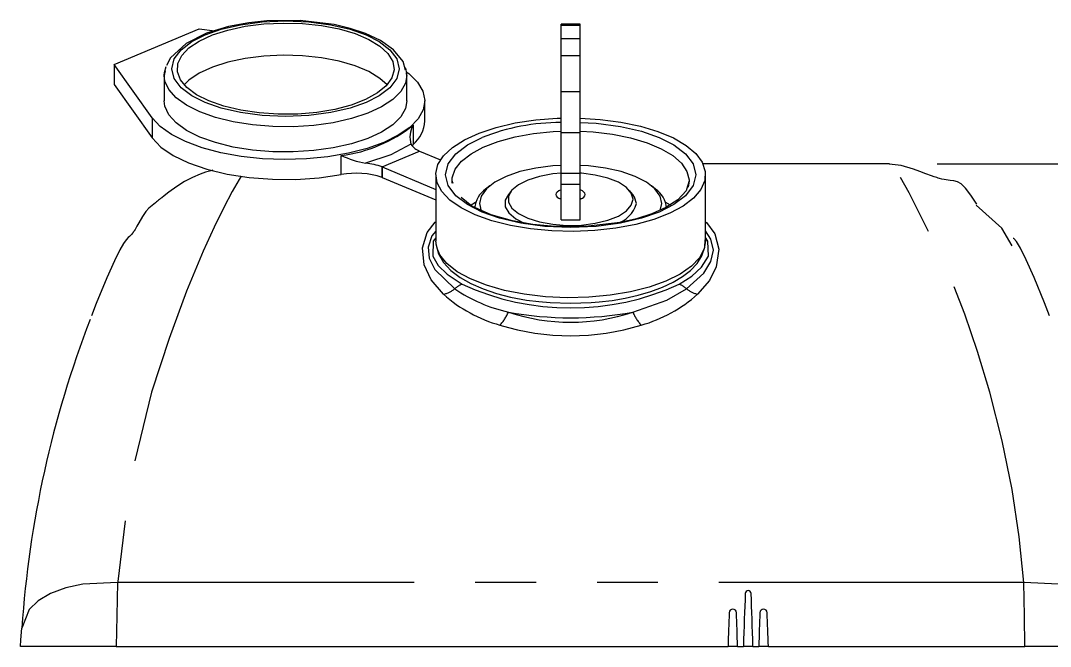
# Model space of a CAD drawing. Header units: millimetres. Extents: x 2 to 603, y 5 to 415.
# Drawn here: x 35.3 to 56.76, y 159.47 to 172.51 of the extents above; entities that cross this region are included whole.
import ezdxf

# ---------------------------------------------------------------- set-up
doc = ezdxf.new("R2010")
doc.units = ezdxf.units.MM
doc.linetypes.add('SLD-Durchgehend', pattern=[0])
doc.linetypes.add('SLD-Phantom', pattern=[12.7, 6.35, -1.27, 1.27, -1.27, 1.27, -1.27])
doc.styles.add('SLDTEXTSTYLE0', font='GOTHIC.TTF', dxfattribs={"width": 0.913})
doc.dimstyles.new('SLDDIMSTYLE2', dxfattribs={"dimtxt": 5, "dimasz": 3.302, "dimexe": 0, "dimexo": 0.0625, "dimgap": 1.25, "dimtad": 1, "dimdec": 0, "dimlfac": 5, "dimrnd": 1e-09, "dimzin": 12, "dimdsep": 46, "dimtxsty": 'SLDTEXTSTYLE0', "dimsah": 1, "dimcen": 0.09, "dimadec": 0, "dimazin": 3, "dimtfac": 1, "dimtdec": 0, "dimtofl": 0, "dimtmove": 0, "dimatfit": 3, "dimfxl": 0, "dimfrac": 2, "dimtolj": 1, "dimtzin": 12, "dimarcsym": 0})

# ---------------------------------------------------------------- blocks, each defined once
blk = doc.blocks.new('_D_7')
at = {"color": 7, "linetype": 'SLD-Durchgehend', "lineweight": 0}
for p, q in [((54.402, 169.522), (72.878, 169.522)), ((71.878, 137.919), (71.878, 169.522)), ((54.062, 137.919), (72.878, 137.919))]:
    blk.add_line(p, q, dxfattribs=at)
for points in [[(71.878, 169.522), (71.37, 166.22), (72.386, 166.22)], [(71.878, 137.919), (72.386, 141.221), (71.37, 141.221)]]:
    blk.add_solid(points, dxfattribs=at)
at = {"color": 7, "linetype": 'SLD-Durchgehend', "lineweight": 0, "insert": (65.491, 144.566, 91.748), "char_height": 5, "attachment_point": 1, "rotation": 90, "style": 'SLDTEXTSTYLE0'}
blk.add_mtext('158', dxfattribs=at)

msp = doc.modelspace()

# ---------------------------------------------------------------- linework, layer by layer
at = {"color": 7, "linetype": 'SLD-Durchgehend', "lineweight": 15}
for p, q in [((37.2551, 171.5948), (39.0228, 172.3388)), ((39.0228, 172.3388), (39.353, 172.297)), ((46.9656, 172.4327), (46.5656, 172.4327)), ((46.5656, 172.415), (46.5656, 172.4327)), ((46.5656, 172.134), (46.5656, 172.415)), ((46.9656, 172.415), (46.9656, 172.4327)), ((46.9656, 172.134), (46.9656, 172.415)), ((46.5656, 171.7845), (46.5656, 172.134)), ((46.9656, 171.7845), (46.9656, 172.134)), ((46.5656, 171.03), (46.5656, 171.7845)), ((46.9656, 171.03), (46.9656, 171.7845)), ((38.0489, 170.4842), (37.2551, 171.5948)), ((37.2551, 171.5948), (37.2551, 171.1775)), ((38.3137, 171.4604), (38.2959, 171.3619)), ((38.2959, 171.362), (38.2959, 170.8358)), ((43.3559, 171.362), (43.3431, 171.4104)), ((43.3559, 170.8358), (43.3559, 171.362)), ((37.2551, 171.1775), (38.0489, 170.0669)), ((46.5656, 170.1754), (46.5656, 171.03)), ((46.9656, 170.1754), (46.9656, 171.03)), ((43.7259, 170.4186), (43.7259, 170.8358)), ((46.5656, 169.3328), (46.5656, 170.1754)), ((46.9656, 169.3328), (46.9656, 170.1754)), ((42.8403, 169.4603), (43.6199, 169.7885)), ((42.8412, 169.4607), (43.619, 169.7881)), ((43.4594, 169.904), (43.4834, 169.9299)), ((43.619, 169.7881), (44.0527, 169.6056)), ((43.6199, 169.7877), (43.6199, 169.7885)), ((42.8403, 169.4603), (42.8403, 169.2426)), ((42.8412, 169.4607), (43.9556, 168.9917)), ((42.8412, 169.243), (42.8412, 169.4607)), ((46.5656, 169.1011), (46.5656, 169.3328)), ((46.9656, 169.1011), (46.9656, 169.3328)), ((53.4127, 169.5221), (49.5245, 169.5221)), ((42.8403, 169.2426), (42.8412, 169.243)), ((42.8412, 169.243), (43.9556, 168.774)), ((43.9556, 169.2975), (43.9556, 167.9186)), ((44.3188, 169.1133), (44.2956, 169.1705)), ((44.2984, 169.1217), (44.2956, 169.1705)), ((46.5656, 169.1011), (46.9656, 169.1011)), ((46.5656, 168.3606), (46.5656, 169.1011)), ((46.9656, 168.3606), (46.9656, 169.1011)), ((49.2356, 169.1704), (49.2021, 169.0603)), ((49.2356, 169.1705), (49.2154, 169.0376)), ((49.5756, 167.9186), (49.5756, 169.2975)), ((45.0825, 169.0698), (44.994, 168.9986)), ((45.5362, 168.9672), (45.4699, 168.8861)), ((48.0613, 168.8861), (47.9951, 168.9672)), ((48.5373, 168.9986), (48.4487, 169.0698)), ((46.5656, 168.8005), (46.5492, 168.7941)), ((46.9821, 168.7941), (46.9656, 168.8005)), ((48.6326, 168.5502), (48.6656, 168.6988)), ((48.8437, 168.662), (48.7478, 168.7204)), ((46.5656, 168.3606), (46.9656, 168.3606)), ((43.9559, 167.903), (43.9556, 167.9186)), ((49.5754, 167.9349), (49.5756, 167.9186)), ((50.404, 160.5731), (50.404, 160.573)), ((50.5271, 160.573), (50.5271, 160.5731)), ((37.2985, 159.4736), (50.0456, 159.4736)), ((50.0456, 159.4736), (50.0456, 159.4737)), ((50.2456, 159.4737), (50.0456, 159.4737)), ((50.2456, 159.4736), (50.2456, 159.4737)), ((50.2456, 159.4736), (50.3656, 159.4736)), ((50.3656, 159.4736), (50.3656, 159.4737)), ((50.5656, 159.4737), (50.3656, 159.4737)), ((50.5656, 159.4736), (50.5656, 159.4737)), ((50.5656, 159.4736), (50.6856, 159.4736)), ((50.6856, 159.4736), (50.6856, 159.4737)), ((50.8856, 159.4737), (50.6856, 159.4737)), ((50.8856, 159.4736), (50.8856, 159.4737)), ((50.8856, 159.4736), (56.2328, 159.4736))]:
    msp.add_line(p, q, dxfattribs=at)
at = {"color": 7, "linetype": 'SLD-Phantom', "lineweight": 0}
for p, q in [((46.5656, 172.415), (46.9656, 172.415)), ((46.5656, 172.134), (46.9656, 172.134)), ((46.5656, 171.7845), (46.9656, 171.7845)), ((46.5656, 171.03), (46.9656, 171.03)), ((38.0489, 170.4842), (38.0489, 170.0669)), ((43.4834, 170.329), (43.4834, 169.9299)), ((46.5656, 170.1754), (46.9656, 170.1754)), ((41.987, 169.3001), (41.987, 169.6992)), ((46.5656, 169.3328), (46.9656, 169.3328)), ((56.2063, 160.8069), (37.3249, 160.8069))]:
    msp.add_line(p, q, dxfattribs=at)
at = {"color": 7, "linetype": 'SLD-Durchgehend', "lineweight": 15, "flags": 128}
for points in [[(43.3251, 171.478), (43.2779, 171.6557), (43.0776, 171.9018), (42.8028, 172.0959), (42.4924, 172.2417), (42.1734, 172.3467), (41.8383, 172.4244), (41.1318, 172.5087), (40.4322, 172.5034), (40.0609, 172.4646), (39.6336, 172.3837), (39.1806, 172.2437), (38.7532, 172.0291), (38.4268, 171.7323), (38.3423, 171.5763)], [(39.2279, 170.8345), (38.9682, 170.9654), (38.7683, 171.1137), (38.6344, 171.2747), (38.5711, 171.4431), (38.5802, 171.6136), (38.6614, 171.7807), (38.8123, 171.9389), (39.0278, 172.0833), (39.3012, 172.2092), (39.6236, 172.3125), (39.9846, 172.3899), (40.3726, 172.439), (40.7752, 172.4581), (41.1795, 172.4466), (41.5724, 172.4049), (41.9413, 172.3344), (42.2743, 172.2373), (42.5608, 172.1167), (42.7916, 171.9765), (42.9591, 171.8213), (43.0581, 171.6559), (43.0854, 171.4858), (43.04, 171.3163), (42.9235, 171.153), (42.7395, 171.001), (42.4941, 170.8654), (42.195, 170.7503), (41.852, 170.6596), (41.4759, 170.5961), (41.079, 170.5619), (40.6739, 170.5581), (40.2737, 170.5847), (39.8913, 170.6411), (39.5389, 170.7252), (39.2279, 170.8345)], [(42.9406, 171.1715), (42.7916, 171.3053), (42.5608, 171.4454), (42.2743, 171.566), (41.9413, 171.6631), (41.5724, 171.7337), (41.1795, 171.7753), (40.7752, 171.7868), (40.3726, 171.7677), (39.9846, 171.7187), (39.6236, 171.6413), (39.3012, 171.5379), (39.0278, 171.4121), (38.8123, 171.2677), (38.7113, 171.1715)], [(38.2959, 171.362), (38.3011, 171.4297), (38.3369, 171.5527)], [(43.3496, 171.4371), (43.3919, 171.4046), (43.5732, 171.2267), (43.6855, 171.039), (43.7258, 170.8461), (43.6932, 170.653), (43.5885, 170.4645), (43.4143, 170.2854), (43.175, 170.1201), (42.8766, 169.9728), (42.5266, 169.8472), (42.1338, 169.7464), (41.7081, 169.6731), (41.2603, 169.629), (40.8015, 169.6153), (40.3433, 169.6323), (39.8973, 169.6795), (39.4746, 169.7559), (39.086, 169.8594), (38.7411, 169.9874), (38.4486, 170.1368), (38.2159, 170.3038), (38.0489, 170.4842), (38.0489, 170.4842)], [(39.037, 170.0829), (38.7604, 170.221), (38.5432, 170.3767), (38.3917, 170.5457), (38.3102, 170.723), (38.2959, 170.8358)], [(43.3559, 170.8358), (43.3281, 170.6782), (43.2288, 170.5025), (43.0604, 170.3364), (42.8277, 170.1846), (42.5374, 170.0516), (42.1979, 169.9412), (41.8189, 169.8564), (41.4113, 169.7999), (40.9869, 169.7732), (40.5579, 169.777), (40.1366, 169.8113), (39.7351, 169.8751), (39.365, 169.9665), (39.037, 170.0829)], [(44.7787, 168.4612), (44.4857, 168.6061), (44.2517, 168.769), (44.0829, 168.9456), (43.9835, 169.1313), (43.9562, 169.3213), (44.0017, 169.5106), (44.1187, 169.6945), (44.3043, 169.8681), (44.5537, 170.0268), (44.8603, 170.1667), (45.2163, 170.2841), (45.6124, 170.3759), (46.0384, 170.4398), (46.4832, 170.4742), (46.5656, 170.4771)], [(46.9656, 170.4771), (47.383, 170.4512), (47.8148, 170.3946), (48.2194, 170.3096), (48.5863, 170.1983), (48.9061, 170.0637), (49.1704, 169.9093), (49.3724, 169.739), (49.507, 169.5573), (49.5705, 169.3689), (49.5614, 169.1786), (49.4799, 168.9913), (49.3281, 168.8121), (49.1099, 168.6453), (48.831, 168.4955), (48.4986, 168.3665), (48.1214, 168.2615), (47.709, 168.1834), (47.2722, 168.1341), (46.8222, 168.115), (46.3708, 168.1265), (45.9297, 168.1683), (45.5101, 168.2394), (45.1231, 168.3378), (44.7787, 168.4612), (44.7787, 168.4612)], [(38.0489, 170.0669), (38.2291, 169.8753), (38.4832, 169.6992), (38.8042, 169.5435), (39.1828, 169.4128), (39.6083, 169.3108), (40.0684, 169.2404), (40.5502, 169.2035), (41.0398, 169.2013), (41.5233, 169.2338), (41.987, 169.3001)], [(39.3071, 169.3938), (39.2663, 169.3826), (39.1573, 169.3487), (39.0486, 169.3107), (38.8857, 169.2435), (38.7214, 169.1595), (38.5565, 169.0558), (38.3955, 168.9383), (38.2941, 168.8587), (38.2462, 168.8203), (38.223, 168.8016), (38.2004, 168.7835), (38.1785, 168.7658), (38.1572, 168.7486), (38.1365, 168.732), (38.1165, 168.716), (38.0784, 168.6854), (38.0428, 168.6565), (37.9778, 168.5994), (37.9159, 168.5305), (37.8471, 168.4298), (37.768, 168.2965), (37.7273, 168.226), (37.6884, 168.1599), (37.6702, 168.1302), (37.6614, 168.1164), (37.6572, 168.1098), (37.653, 168.1035), (37.6489, 168.0973), (37.6449, 168.0914), (37.6371, 168.0802), (37.6224, 168.0605), (37.5962, 168.0315), (37.5717, 168.0119), (37.5435, 167.9899), (37.5022, 167.9442), (37.4509, 167.8685), (37.3742, 167.7326), (37.2615, 167.5055), (37.1012, 167.1483), (36.8806, 166.613), (36.7837, 166.3587)], [(46.5656, 169.494), (46.395, 169.4831), (46.0385, 169.4376), (45.7101, 169.3637), (45.4221, 169.2642), (45.1858, 169.143), (45.0103, 169.0048), (44.9021, 168.8548), (44.8656, 168.6988), (44.9021, 168.5427), (44.903, 168.541)], [(46.5656, 169.3301), (46.3928, 169.3136), (46.1156, 169.2633), (45.8735, 169.1875), (45.6795, 169.0901), (45.544, 168.9766), (45.4744, 168.853), (45.4744, 168.7259), (45.544, 168.6023), (45.6795, 168.4888), (45.8735, 168.3915), (46.1156, 168.3156), (46.3928, 168.2653), (46.6901, 168.2432), (46.9914, 168.2506), (47.2805, 168.2871), (47.5419, 168.3506), (47.7615, 168.4378), (47.9274, 168.5439), (48.0306, 168.6633), (48.0656, 168.7895), (48.0656, 168.7895)], [(48.6656, 168.6988), (48.6291, 168.8548), (48.521, 169.0048), (48.3454, 169.143), (48.1091, 169.2642), (47.8212, 169.3637), (47.4927, 169.4376), (47.1363, 169.4831), (46.9656, 169.494)], [(48.0656, 168.7895), (48.0306, 168.9157), (47.9274, 169.035), (47.7615, 169.1412), (47.5419, 169.2284), (47.2805, 169.2919), (46.9914, 169.3283), (46.9656, 169.3301)], [(55.2316, 168.6824), (55.1067, 168.8724), (54.9929, 169.0205), (54.9023, 169.1074), (54.8253, 169.1498), (54.752, 169.1683), (54.6757, 169.1783), (54.5923, 169.1901), (54.5472, 169.1985), (54.4998, 169.2091), (54.4498, 169.2221), (54.424, 169.2295), (54.3975, 169.2375), (54.3705, 169.246), (54.3429, 169.2552), (54.2861, 169.2749), (54.1669, 169.319), (54.0417, 169.3664), (53.9126, 169.413), (53.6516, 169.4879), (53.4001, 169.5169)], [(49.2021, 169.0603), (49.1729, 168.9644), (49.0024, 168.7763), (48.7531, 168.6133), (48.4552, 168.4805), (48.1364, 168.3785), (47.7966, 168.3014), (47.0748, 168.2175), (46.3571, 168.2235), (45.9802, 168.2614), (45.5535, 168.3368), (45.1127, 168.4616), (44.7098, 168.6435), (44.4829, 168.8262)], [(45.4699, 168.8861), (45.4049, 168.7657), (45.4049, 168.6318), (45.4782, 168.5015), (45.621, 168.3819), (45.8108, 168.2852)], [(46.5656, 168.982), (46.5211, 168.9619), (46.4878, 168.9382), (46.4672, 168.9121), (46.4602, 168.8848), (46.4672, 168.8575), (46.4878, 168.8314), (46.5211, 168.8078), (46.5656, 168.7876)], [(46.9656, 168.7876), (47.0101, 168.8078), (47.0435, 168.8314), (47.0641, 168.8575), (47.0711, 168.8848), (47.0641, 168.9121), (47.0435, 168.9382), (47.0101, 168.9619), (46.9656, 168.982)], [(48.1357, 168.6988), (48.0987, 168.8317), (48.0613, 168.8861)], [(44.7835, 168.7204), (44.6903, 168.6638), (44.6777, 168.6555)], [(55.9641, 167.8184), (55.7489, 168.1838), (55.2175, 168.6672)], [(43.9604, 167.8979), (43.9583, 167.8592), (44.0114, 167.6492), (44.1164, 167.4683), (44.2696, 167.3029), (44.4614, 167.1567), (44.6858, 167.0292), (44.9405, 166.9183), (45.2202, 166.8246), (45.5147, 166.7495), (45.8485, 166.6878), (46.1047, 166.6548), (46.3401, 166.6344), (46.7656, 166.6201)], [(46.7656, 166.6201), (47.1923, 166.6344), (47.3609, 166.6481), (47.6333, 166.6805), (47.9026, 166.7259), (48.1739, 166.787), (48.4351, 166.863), (48.6793, 166.9536), (48.9014, 167.0578), (49.0976, 167.1752), (49.2653, 167.3061), (49.4017, 167.4511), (49.5026, 167.6111), (49.5624, 167.7866), (49.5709, 167.9402)], [(56.747, 166.3607), (56.6426, 166.6333), (56.4248, 167.1604), (56.2601, 167.526), (56.139, 167.7673), (56.0556, 167.9089), (56.0042, 167.971), (55.9883, 167.9672)], [(35.3043, 159.4698), (35.3127, 159.6114), (35.3298, 159.8544)]]:
    msp.add_lwpolyline(points, dxfattribs=at)
at = {"color": 7, "linetype": 'SLD-Phantom', "lineweight": 0, "flags": 128}
for points in [[(39.1501, 172.2124), (39.483, 172.329), (39.8846, 172.4226), (40.3403, 172.4834), (40.8259, 172.5046), (41.3116, 172.4834), (41.7673, 172.4226), (42.1689, 172.329), (42.5018, 172.2124), (42.7787, 172.0723), (43.001, 171.9033), (43.1457, 171.7115), (43.1959, 171.5071), (43.1457, 171.3027), (43.001, 171.1109), (42.7787, 170.9419), (42.5018, 170.8018)], [(42.5018, 170.8018), (42.1689, 170.6852), (41.7673, 170.5917), (41.3116, 170.5308), (40.8259, 170.5096), (40.3403, 170.5308), (39.8846, 170.5917), (39.483, 170.6852), (39.1501, 170.8018), (38.8731, 170.9419), (38.6509, 171.1109), (38.5062, 171.3027), (38.4559, 171.5071), (38.5062, 171.7115), (38.6509, 171.9033), (38.8731, 172.0723), (39.1501, 172.2124)], [(39.037, 170.609), (38.7604, 170.7471), (38.5432, 170.9029), (38.3917, 171.0718), (38.3102, 171.2492), (38.2959, 171.362)], [(43.3559, 171.362), (43.3281, 171.2043), (43.2288, 171.0286), (43.0604, 170.8625), (42.8277, 170.7108), (42.5374, 170.5777), (42.1979, 170.4673), (41.8189, 170.3826), (41.4113, 170.326), (40.9869, 170.2993), (40.5579, 170.3031), (40.1366, 170.3374), (39.7351, 170.4012), (39.365, 170.4926), (39.037, 170.609)], [(46.9656, 170.3872), (47.3005, 170.3727), (47.8023, 170.3056), (48.2446, 170.2026), (48.6112, 170.0742), (48.9162, 169.9199), (49.1609, 169.7338), (49.3203, 169.5225), (49.3756, 169.2975), (49.3203, 169.0724), (49.1609, 168.8611), (48.9162, 168.675), (48.6112, 168.5207)], [(44.2956, 169.1705), (44.3006, 169.2366), (44.3627, 169.411), (44.4938, 169.5785), (44.6903, 169.7342), (44.9465, 169.8737), (45.2551, 169.993), (45.6071, 170.0886), (45.9924, 170.1578), (46.4, 170.1986), (46.5656, 170.2066)], [(46.9656, 170.2066), (47.2347, 170.1911), (47.6377, 170.1431), (48.0157, 170.0671), (48.3578, 169.9652), (48.654, 169.8406), (48.8959, 169.6966), (49.0766, 169.5375), (49.1907, 169.3679), (49.2351, 169.1925), (49.2356, 169.1705)], [(48.6112, 168.5207), (48.2446, 168.3923), (47.8023, 168.2893), (47.3005, 168.2222), (46.7656, 168.1989), (46.2308, 168.2222), (45.729, 168.2893), (45.2867, 168.3923), (44.9201, 168.5207), (44.6151, 168.675), (44.3703, 168.8611), (44.211, 169.0724), (44.1556, 169.2975), (44.211, 169.5225), (44.3703, 169.7338), (44.6151, 169.9199), (44.9201, 170.0742)], [(43.4387, 169.9341), (43.018, 169.7137), (42.4944, 169.5366)], [(56.2064, 160.8069), (56.1135, 161.7527), (55.9649, 162.7404), (55.7606, 163.7522), (55.5005, 164.7675), (55.2431, 165.6195), (54.9777, 166.3962), (54.7042, 167.0935), (54.4228, 167.7082), (54.0987, 168.3674), (53.8218, 168.9208), (53.5921, 169.32), (53.4389, 169.5056), (53.4127, 169.4986)], [(39.8999, 169.2656), (39.8559, 169.1986), (39.7114, 168.9472), (39.5387, 168.6172), (39.3377, 168.2052), (39.1085, 167.7082), (38.7597, 166.8701), (38.4004, 165.887), (38.0307, 164.7675), (37.5788, 162.9007), (37.3249, 160.8069)], [(44.1184, 166.8073), (43.8631, 167.1103), (43.7155, 167.4232), (43.6784, 167.7721), (43.7731, 168.098), (43.9441, 168.3082), (43.9556, 168.3161)], [(49.5756, 168.3146), (49.5942, 168.3018), (49.7737, 168.0688), (49.8545, 167.7454), (49.8017, 167.3789), (49.6595, 167.0971), (49.4129, 166.8073)], [(43.9556, 168.1233), (43.874, 168.0223), (43.7943, 167.7911), (43.8187, 167.5578), (43.937, 167.3234), (44.3514, 166.9212)], [(49.1799, 166.9212), (49.5384, 167.2493), (49.6874, 167.4893), (49.7405, 167.7299), (49.6902, 167.9574), (49.5756, 168.1296)], [(43.9556, 167.984), (43.9045, 167.9117), (43.8932, 167.6025), (44.0073, 167.4085), (44.1947, 167.2245), (44.5067, 167.0167)], [(49.5756, 167.9186), (49.5495, 167.7578), (49.4513, 167.5707), (49.2824, 167.3926), (49.0475, 167.2284), (48.7526, 167.0824), (48.4055, 166.9582), (48.0154, 166.8594), (47.5924, 166.7883), (47.1477, 166.7469), (46.6929, 166.7363), (46.2401, 166.7568), (45.8011, 166.8078), (45.3874, 166.888), (45.0099, 166.9952), (44.6786, 167.1267), (44.402, 167.279), (44.1876, 167.4481), (44.0409, 167.6296), (43.9657, 167.8187), (43.9559, 167.903)], [(49.0246, 167.0167), (49.2911, 167.1888), (49.4956, 167.3752), (49.638, 167.6023), (49.6266, 167.9121), (49.5756, 167.9882)], [(48.0613, 166.4377), (48.7729, 166.6858), (49.1799, 166.9212)], [(37.3249, 160.8069), (36.5999, 160.7727), (36.2469, 160.6942), (35.9305, 160.5743), (35.6714, 160.4194), (35.4832, 160.2396), (35.3298, 159.8544)], [(37.3249, 160.8069), (37.3106, 160.1114), (37.2985, 159.4735)], [(56.2328, 159.4735), (56.2207, 160.1114), (56.2064, 160.8069)], [(58.2015, 159.8544), (58.0481, 160.2396), (57.8599, 160.4194), (57.6008, 160.5743), (57.2844, 160.6942), (56.9313, 160.7727), (56.2064, 160.8069)]]:
    msp.add_lwpolyline(points, dxfattribs=at)
at = {"color": 7, "linetype": 'SLD-Durchgehend', "lineweight": 15}
for centre, radius, start, end in [((42.8928, 171.3615), 0.4632, 0.06435, 20.52994), ((43.0566, 170.4463), 0.67, 309.57466, 357.62806), ((43.9176, 170.0798), 0.5006, 150.14944, 196.93045), ((43.7686, 170.1592), 0.3995, 214.31078, 248.14317), ((42.9118, 171.7121), 2.2151, 245.32414, 259.1393), ((42.3689, 168.1452), 1.3971, 70.28019, 84.84663), ((42.303, 167.6278), 1.7019, 71.59545, 100.69964), ((45.3074, 168.5534), 0.5445, 125.14395, 174.23797), ((48.2291, 168.5564), 0.539, 5.49742, 55.12066), ((47.5707, 168.8492), 0.5846, 284.03406, 345.09133), ((57.2381, 158.3702), 21.9585, 158.88515, 176.1244), ((50.4656, 160.5731), 0.0616, 2.04554, 177.95446), ((50.1456, 160.1734), 0.0755, 2.02644, 177.97356), ((50.7856, 160.1734), 0.0755, 2.02644, 177.97356), ((36.7173, -54.0447), 213.5191, 89.844136, 90.379141), ((56.6695, -128.2348), 287.7088, 89.689839, 90.086885)]:
    msp.add_arc(centre, radius, start, end, dxfattribs=at)
at = {"color": 7, "linetype": 'SLD-Phantom', "lineweight": 0}
for centre, radius, start, end in [((46.58, 165.8301), 4.5572, 90.18053, 111.36067), ((41.6115, 172.684), 3.0083, 277.17087, 308.48019), ((44.6377, 166.6296), 0.4087, 108.70065, 134.48319), ((46.7656, 171.9435), 5.4199, 245.36832, 294.63168), ((48.8935, 166.6296), 0.4087, 45.51681, 71.29935), ((43.9329, 167.482), 0.6997, 285.3672, 306.7265), ((46.0819, 169.0055), 2.9474, 228.22756, 254.48846), ((46.1825, 169.6219), 3.263, 235.8621, 257.38668), ((47.3993, 169.0972), 3.0493, 285.95762, 311.32635), ((49.5984, 167.482), 0.6997, 233.2735, 254.6328), ((44.6181, 166.7962), 0.9243, 316.96198, 337.17621), ((46.7656, 170.2855), 4.0601, 251.39011, 288.60989), ((46.7656, 173.4029), 7.0848, 259.46236, 280.53764), ((48.9132, 166.7962), 0.9243, 202.82379, 223.03802), ((46.7656, 170.9408), 4.9971, 252.86808, 287.13192)]:
    msp.add_arc(centre, radius, start, end, dxfattribs=at)
at = {"color": 7, "linetype": 'SLD-Durchgehend', "lineweight": 15}
for centre, major_axis, start_param, end_param in [((50.3572, 159.2281), (0.1027, 2.94), 1.094816, 1.4871644), ((50.574, 159.2281), (-0.1027, 2.94), 4.7960209, 5.1883693), ((50.0372, 159.2281), (0.1027, 2.94), 1.2424995, 1.4871644), ((50.254, 159.2281), (-0.1027, 2.94), 4.7960209, 5.0406858), ((50.6772, 159.2281), (0.1027, 2.94), 1.2424995, 1.4871644), ((50.894, 159.2281), (-0.1027, 2.94), 4.7960209, 5.0406858)]:
    msp.add_ellipse(centre, major_axis=major_axis, ratio=0.0000666, start_param=start_param, end_param=end_param, dxfattribs=at)

# ---------------------------------------------------------------- dimensions: what is measured, and where the dimension line sits
at = {"color": 7, "linetype": 'SLD-Durchgehend', "lineweight": 0}
dim = msp.add_linear_dim(base=(71.878, 169.5221), p1=(53.0618, 137.9192), p2=(53.4021, 169.5221), angle=90, dimstyle='SLDDIMSTYLE2', dxfattribs=at)
dim.commit()
dim.dimension.update_dxf_attribs({"geometry": '_D_7', "text_midpoint": (71.878, 152.139), "dimtype": 160})

doc.saveas('drawing.dxf')
